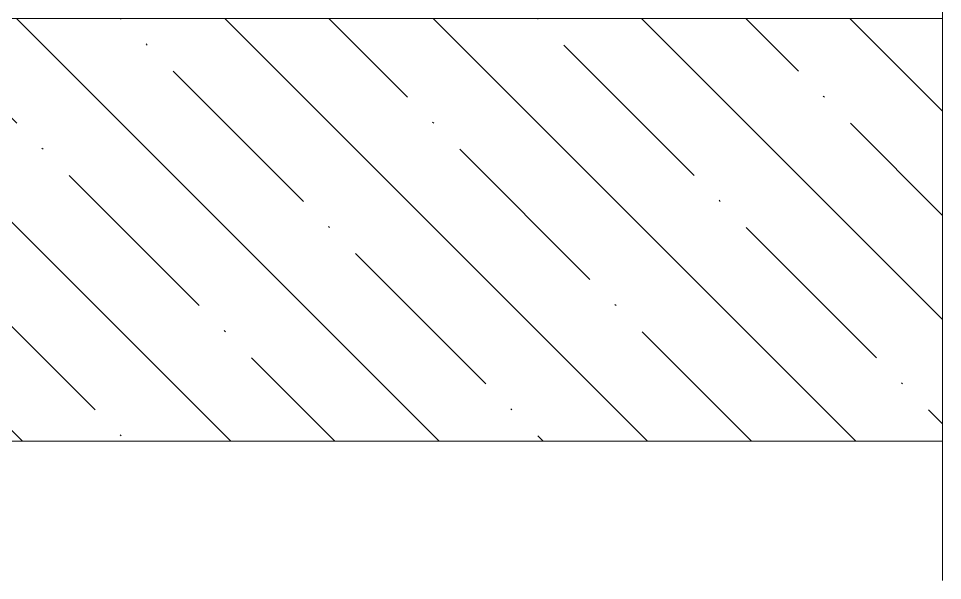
# Model space of a CAD drawing. Header units: millimetres. Extents: x -12447 to 83753, y -46415 to 46712.
# Drawn here: x 83362.2 to 83561.3, y 3342.1 to 3463.2 of the extents above; entities that cross this region are included whole.
import ezdxf

# ---------------------------------------------------------------- set-up
doc = ezdxf.new("R2010")
doc.units = ezdxf.units.MM
doc.layers.add('Аннотация', color=7, linetype='Continuous', lineweight=20)
doc.layers.add('Узлы', color=7, linetype='Continuous', lineweight=18)
doc.layers.add('Линии', color=7, linetype='Continuous', lineweight=9, true_color=0x00a600)

# ---------------------------------------------------------------- blocks, each defined once
blk = doc.blocks.new('ADSK_Обрыв_Линия - По умолчанию-6160900-Сечение по поддону')
at = {"layer": 'Узлы', "lineweight": 20}
blk.add_line((1999.65, 3372.08), (2483.81, 3372.08), dxfattribs=at)
blk = doc.blocks.new('ADSK_Обрыв_Линия - По умолчанию-6157838-Сечение по поддону')
at = {"layer": 'Узлы', "lineweight": 20}
for p, q in [((2483.81, 3585.71), (2483.81, 3489.9)), ((2483.81, 3467.64), (2483.81, 3372.08))]:
    blk.add_line(p, q, dxfattribs=at)

msp = doc.modelspace()

# ---------------------------------------------------------------- hatches: boundary and pattern name
at = {"layer": 'Узлы', "lineweight": 9}
h = msp.add_hatch(dxfattribs=at)
h.set_pattern_fill('FP_207', color=256, style=0, pattern_type=2)
h.set_pattern_definition([(135, (81077.526, 0), (-22.45064, -22.45064), []), (135, (81099.977, 0), (-22.45064, -22.45064), [39.688, -7.938, 0.33528, -7.602])])
h.paths.add_polyline_path([(83048.144, 3372.082), (83048.144, 3463.16), (82560.16, 3463.16), (82560.16, 3372.082), (82838.725, 3372.082)])
h.paths.add_polyline_path([(83561.339, 3372.082), (83561.339, 3463.16), (83077.171, 3463.16), (83077.171, 3372.082), (83548.186, 3372.082)])

# ---------------------------------------------------------------- linework, layer by layer
at = {"layer": 'Аннотация'}
msp.add_line((83561.339, 3372.082), (83561.339, 3342.082), dxfattribs=at)
at = {"layer": 'Линии', "color": 7}
for p, q in [((83077.171, 3463.16), (83443.033, 3463.16)), ((83443.033, 3463.16), (83561.339, 3463.16))]:
    msp.add_line(p, q, dxfattribs=at)

# ---------------------------------------------------------------- block references
at = {"layer": 'Узлы', "lineweight": 20}
for name in ['ADSK_Обрыв_Линия - По умолчанию-6157838-Сечение по поддону', 'ADSK_Обрыв_Линия - По умолчанию-6160900-Сечение по поддону']:
    msp.add_blockref(name, (81077.526, 0), dxfattribs=at)

doc.saveas('drawing.dxf')
